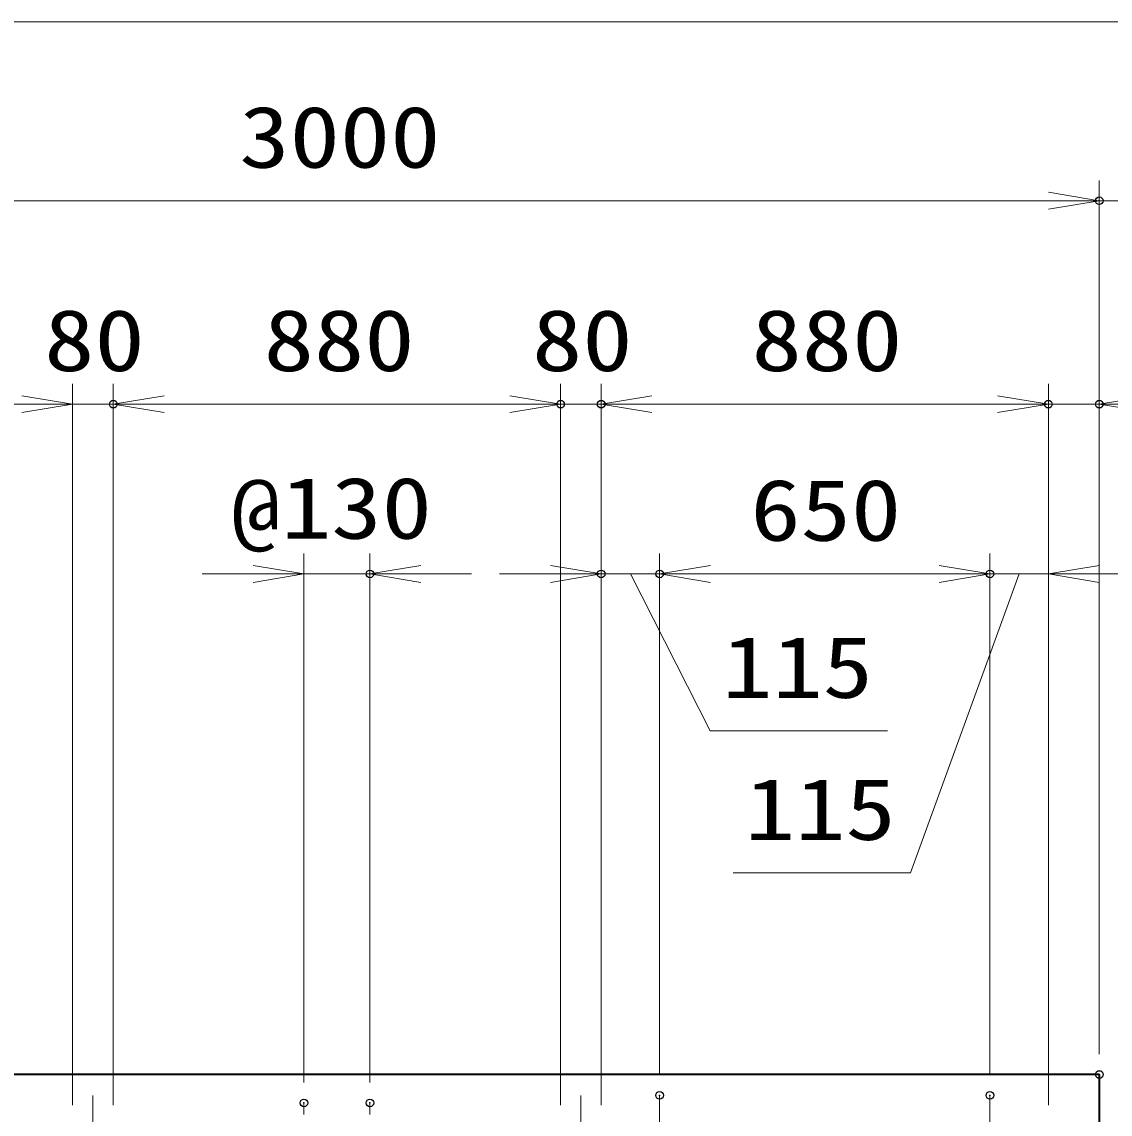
# Model space of a CAD drawing. Units: millimetres at full size. Extents: x -11880 to 11880, y -8400 to 8400.
# Drawn here: x 1626 to 3767, y 628 to 2777 of the extents above; entities that cross this region are included whole.
import ezdxf
from ezdxf.enums import TextEntityAlignment as Align

# ---------------------------------------------------------------- set-up
doc = ezdxf.new("R2010")
doc.units = ezdxf.units.MM
doc.header["$LTSCALE"] = 30
doc.header["$PDMODE"] = 32
doc.header["$PDSIZE"] = 15
doc.linetypes.add('USER1', pattern=[18, 12, -1.5, 3, -1.5])
for name, color, linetype, lineweight in [('0-1_外形線', 7, 'Continuous', 35), ('0-2_軸線', 200, 'USER1', 15), ('0-4_寸法線', 4, 'Continuous', 18), ('0-5_0', 7, 'Continuous', 18)]:
    doc.layers.add(name, color=color, linetype=linetype, lineweight=lineweight)
doc.layers.add('0-6_Defpoints', color=7, linetype='Continuous')
doc.styles.add('ＭＳ ゴシック', font='')
doc.styles.get('ＭＳ ゴシック').set_extended_font_data('MS Gothic')

# ---------------------------------------------------------------- blocks, each defined once
blk = doc.blocks.new('_Open')
at = {"layer": '0-5_0', "color": 4}
blk.add_line((-30, 5), (0, 0), dxfattribs=at)
blk.add_lwpolyline([(-30, -5), (0, 0), (-30, 0)], dxfattribs=at)

msp = doc.modelspace()

# ---------------------------------------------------------------- linework, layer by layer
at = {"layer": '0-1_外形線'}
msp.add_line((3745.54, 706.44), (3745.54, 606.44), dxfattribs=at)
msp.add_lwpolyline([(3745.54, 706.44), (745.54, 706.44), (745.54, 138.94)], dxfattribs=at)
at = {"layer": '0-2_軸線'}
for p, q in [((1765.54, 665.44), (1765.54, -332.56)), ((2180.54, -317.56), (2180.54, 650.44)), ((2310.54, -317.56), (2310.54, 650.44)), ((2725.54, 665.44), (2725.54, -332.56)), ((2880.54, -332.56), (2880.54, 665.44)), ((3530.54, -332.56), (3530.54, 665.44))]:
    msp.add_line(p, q, dxfattribs=at)
at = {"layer": '0-4_寸法線'}
for p, q in [((-2399.46, 2777.01), (3875.54, 2777.01)), ((3745.54, 746.44), (3745.54, 2465)), ((3745.54, 746.44), (3745.54, 2465)), ((745.54, 2425), (3745.54, 2425)), ((3645.54, 2425), (3545.54, 2425)), ((3875.54, 2425), (3745.54, 2425)), ((1725.54, 646.44), (1725.54, 2065)), ((1725.54, 646.44), (1725.54, 2065)), ((1805.54, 646.44), (1805.54, 2065)), ((1805.54, 646.44), (1805.54, 2065)), ((2685.54, 646.44), (2685.54, 2065)), ((2685.54, 646.44), (2685.54, 2065)), ((2765.54, 646.44), (2765.54, 2065)), ((2765.54, 646.44), (2765.54, 2065)), ((3645.54, 646.44), (3645.54, 2065)), ((3645.54, 646.44), (3645.54, 2065)), ((3745.54, 746.44), (3745.54, 2065)), ((1725.54, 2025), (845.54, 2025)), ((1725.54, 2025), (1805.54, 2025)), ((1805.54, 2025), (2685.54, 2025)), ((1905.54, 2025), (2005.54, 2025)), ((2585.54, 2025), (2485.54, 2025)), ((2685.54, 2025), (2765.54, 2025)), ((2765.54, 2025), (3645.54, 2025)), ((2865.54, 2025), (2965.54, 2025)), ((3545.54, 2025), (3445.54, 2025)), ((3645.54, 2025), (3745.54, 2025)), ((2180.54, 690.44), (2180.54, 1731.19)), ((2310.54, 690.44), (2310.54, 1731.19)), ((2765.54, 646.44), (2765.54, 1731.19)), ((2880.54, 705.44), (2880.54, 1731.19)), ((2880.54, 705.44), (2880.54, 1731.19)), ((3530.54, 705.44), (3530.54, 1731.19)), ((3530.54, 705.44), (3530.54, 1731.19)), ((3645.54, 646.44), (3645.54, 1731.19)), ((2080.54, 1691.19), (1980.54, 1691.19)), ((2180.54, 1691.19), (2310.54, 1691.19)), ((2410.54, 1691.19), (2510.54, 1691.19)), ((2665.54, 1691.19), (2565.54, 1691.19)), ((2880.54, 1691.19), (2765.54, 1691.19)), ((3530.54, 1691.19), (2880.54, 1691.19)), ((2980.54, 1691.19), (3080.54, 1691.19)), ((3430.54, 1691.19), (3330.54, 1691.19)), ((3645.54, 1691.19), (3530.54, 1691.19)), ((3745.54, 1691.19), (3845.54, 1691.19))]:
    msp.add_line(p, q, dxfattribs=at)
for points in [[(2823.04, 1691.19), (2980.33, 1382.18), (3329.13, 1382.18)], [(3588.04, 1691.19), (3374.05, 1102.8), (3025.25, 1102.8)]]:
    msp.add_lwpolyline(points, dxfattribs=at)
at = {"layer": '0-6_Defpoints'}
for p in [(3745.54, 2425), (1805.54, 2025), (2685.54, 2025), (2765.54, 2025), (3645.54, 2025), (3745.54, 2025), (2310.54, 1691.19), (2765.54, 1691.19), (2880.54, 1691.19), (3530.54, 1691.19), (3745.54, 706.44), (3745.54, 706.44), (2880.54, 665.44), (3530.54, 665.44), (2180.54, 650.44), (2310.54, 650.44)]:
    msp.add_point(p, dxfattribs=at)

# ---------------------------------------------------------------- block references
at = {"layer": '0-4_寸法線', "xscale": 3.333333, "yscale": 3.333333}
for p in [(3745.54, 2425), (3745.54, 2425), (1725.54, 2025), (1725.54, 2025), (2685.54, 2025), (2685.54, 2025), (3645.54, 2025), (3645.54, 2025), (2180.54, 1691.19), (2765.54, 1691.19), (3530.54, 1691.19), (3530.54, 1691.19)]:
    msp.add_blockref('_Open', p, dxfattribs=at)
at = {"layer": '0-4_寸法線', "xscale": 3.333333, "yscale": 3.333333, "rotation": 180}
for p in [(1805.54, 2025), (1805.54, 2025), (2765.54, 2025), (2765.54, 2025), (3745.54, 2025), (2310.54, 1691.19), (2880.54, 1691.19), (2880.54, 1691.19), (3645.54, 1691.19)]:
    msp.add_blockref('_Open', p, dxfattribs=at)

# ---------------------------------------------------------------- texts
at = {"layer": '0-4_寸法線', "color": 254, "style": 'ＭＳ ゴシック', "width": 1.2}
for s, p in [('3000', (2053.54, 2453.69)), ('80', (1669.54, 2053.69)), ('880', (2101.54, 2053.69)), ('80', (2629.54, 2053.69)), ('880', (3061.54, 2053.69)), ('@130', (2036.74, 1723.87)), ('650', (3059.14, 1719.87)), ('115', (3003.53, 1410.87)), ('115', (3048.45, 1131.49))]:
    msp.add_text(s, height=121.2, dxfattribs=at).set_placement(p, align=Align.BOTTOM_LEFT)

doc.saveas('drawing.dxf')
